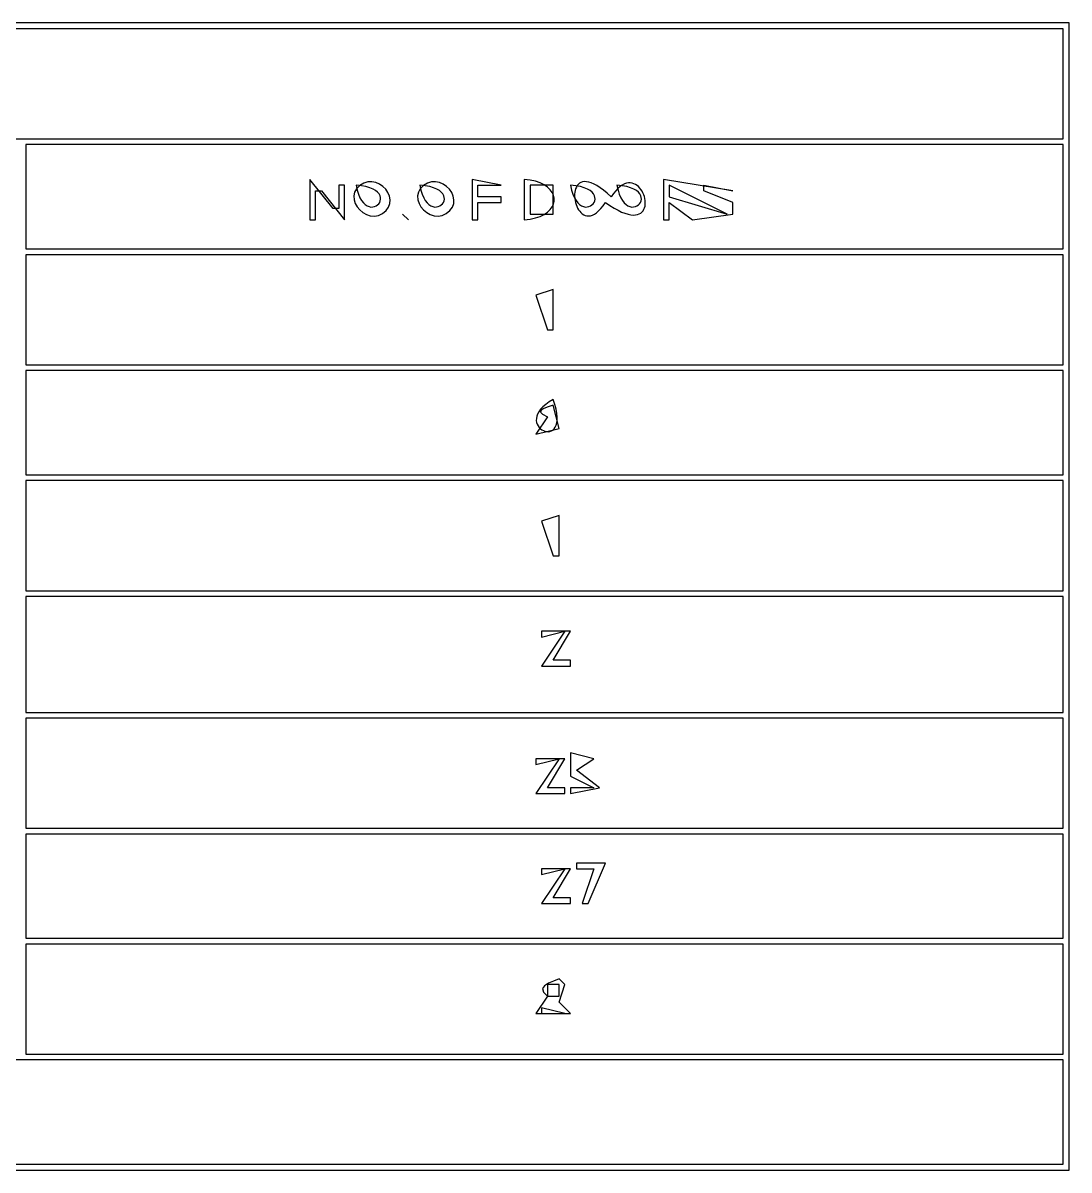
# Model space of a CAD drawing. Extents: x 0 to 2384, y 0 to 1684.
# Drawn here: x 1768.5 to 1949, y 1315 to 1513 of the extents above; entities that cross this region are included whole.
import ezdxf

# ---------------------------------------------------------------- set-up
doc = ezdxf.new("R2010")
doc.units = 0
doc.layers.add('C7', color=7, linetype='CONTINUOUS')

msp = doc.modelspace()

# ---------------------------------------------------------------- linework, layer by layer
at = {"layer": 'C7'}
for points in [[(1280, 1513), (1280, 1315), (1949, 1315), (1949, 1513), (1280, 1513)], [(1281, 1512), (1281, 1493), (1948, 1493), (1948, 1512), (1281, 1512)], [(1769, 1492), (1769, 1474), (1948, 1474), (1948, 1492), (1769, 1492)], [(1818, 1486), (1818, 1479), (1819, 1479), (1819, 1484), (1820, 1484), (1824, 1479), (1824, 1485), (1823, 1485), (1823, 1481), (1822, 1481), (1818, 1486)], [(1826, 1485), (1826.174, 1484.1591), (1826.3912, 1483.4395), (1826.6447, 1482.8345), (1826.9277, 1482.3372), (1827.2335, 1481.9409), (1827.5552, 1481.6388), (1827.8861, 1481.4239), (1828.2195, 1481.2896), (1828.5485, 1481.2291), (1828.8664, 1481.2355), (1829.1663, 1481.3021), (1829.4416, 1481.422), (1829.6854, 1481.5885), (1829.891, 1481.7947), (1830.0515, 1482.0339), (1830.1603, 1482.2992), (1830.2104, 1482.5839), (1830.1953, 1482.8812), (1830.108, 1483.1842), (1829.9418, 1483.4862), (1829.6899, 1483.7803), (1829.3456, 1484.0599), (1828.9021, 1484.3179), (1828.3525, 1484.5478), (1827.6901, 1484.7426), (1826.9082, 1484.8956), (1826, 1485)], [(1830.5269, 1480.0855), (1831.1757, 1480.6076), (1831.6017, 1481.1934), (1831.8249, 1481.8203), (1831.8653, 1482.4656), (1831.743, 1483.1067), (1831.4779, 1483.721), (1831.09, 1484.2858), (1830.5994, 1484.7786), (1830.026, 1485.1766), (1829.39, 1485.4572), (1828.7112, 1485.5979), (1828.0097, 1485.5759), (1827.3056, 1485.3687), (1826.6188, 1484.9537)], [(1837, 1485), (1837.174, 1484.1591), (1837.3912, 1483.4395), (1837.6447, 1482.8345), (1837.9277, 1482.3372), (1838.2335, 1481.9409), (1838.5552, 1481.6388), (1838.8861, 1481.4239), (1839.2195, 1481.2896), (1839.5485, 1481.2291), (1839.8664, 1481.2355), (1840.1663, 1481.3021), (1840.4416, 1481.422), (1840.6854, 1481.5885), (1840.891, 1481.7947), (1841.0515, 1482.0339), (1841.1603, 1482.2992), (1841.2104, 1482.5839), (1841.1953, 1482.8812), (1841.108, 1483.1842), (1840.9418, 1483.4862), (1840.6899, 1483.7803), (1840.3456, 1484.0599), (1839.9021, 1484.3179), (1839.3525, 1484.5478), (1838.6901, 1484.7426), (1837.9082, 1484.8956), (1837, 1485)], [(1841.5269, 1480.0855), (1842.1756, 1480.6076), (1842.6016, 1481.1934), (1842.8248, 1481.8203), (1842.8652, 1482.4656), (1842.7429, 1483.1067), (1842.4778, 1483.721), (1842.0899, 1484.2858), (1841.5993, 1484.7786), (1841.026, 1485.1766), (1840.3899, 1485.4572), (1839.7112, 1485.5979), (1839.0097, 1485.5759), (1838.3056, 1485.3687), (1837.6188, 1484.9537)], [(1846, 1486), (1846, 1479), (1847, 1479), (1847, 1482), (1851, 1482), (1851, 1483), (1847, 1483), (1847, 1485), (1851, 1485), (1846, 1486)], [(1855, 1486), (1855, 1479), (1856.0304, 1479.1279), (1856.9463, 1479.336), (1857.7478, 1479.6149), (1858.4347, 1479.955), (1859.0072, 1480.347), (1859.4651, 1480.7814), (1859.8086, 1481.2489), (1860.0376, 1481.7399), (1860.1521, 1482.245), (1860.1521, 1482.7549), (1860.0376, 1483.26), (1859.8086, 1483.751), (1859.4651, 1484.2185), (1859.0072, 1484.6529), (1858.4347, 1485.0449), (1857.7478, 1485.385), (1856.9463, 1485.6639), (1856.0304, 1485.872), (1855, 1486)], [(1856, 1485), (1856, 1480), (1860, 1480), (1860, 1485), (1856, 1485)], [(1863, 1485), (1863.174, 1484.1591), (1863.3912, 1483.4395), (1863.6447, 1482.8345), (1863.9277, 1482.3372), (1864.2335, 1481.9409), (1864.5552, 1481.6388), (1864.8861, 1481.4239), (1865.2195, 1481.2896), (1865.5485, 1481.2291), (1865.8664, 1481.2355), (1866.1663, 1481.3021), (1866.4416, 1481.422), (1866.6854, 1481.5885), (1866.891, 1481.7947), (1867.0515, 1482.0339), (1867.1603, 1482.2992), (1867.2104, 1482.5839), (1867.1953, 1482.8812), (1867.108, 1483.1842), (1866.9418, 1483.4862), (1866.6899, 1483.7803), (1866.3456, 1484.0599), (1865.9021, 1484.3179), (1865.3525, 1484.5478), (1864.6901, 1484.7426), (1863.9082, 1484.8956), (1863, 1485)], [(1869, 1482), (1869.779, 1481.4706), (1870.5048, 1481.024), (1871.1785, 1480.6557), (1871.8013, 1480.3618), (1872.3745, 1480.138), (1872.8994, 1479.9801), (1873.3771, 1479.884), (1873.8089, 1479.8455), (1874.196, 1479.8604), (1874.5398, 1479.9246), (1874.8413, 1480.0338), (1875.1018, 1480.1839), (1875.3226, 1480.3707), (1875.5049, 1480.5901), (1875.65, 1480.8378), (1875.7591, 1481.1098), (1875.8333, 1481.4018), (1875.8741, 1481.7096), (1875.8825, 1482.0291), (1875.8598, 1482.3561), (1875.8073, 1482.6864), (1875.7262, 1483.0159), (1875.6177, 1483.3404), (1875.4831, 1483.6557), (1875.3236, 1483.9576), (1875.1404, 1484.2419), (1874.9348, 1484.5046), (1874.708, 1484.7413), (1874.4613, 1484.948), (1874.1958, 1485.1205), (1873.9129, 1485.2545), (1873.6137, 1485.346), (1873.2995, 1485.3907), (1872.9715, 1485.3844), (1872.631, 1485.3231), (1872.2791, 1485.2024), (1871.9172, 1485.0184), (1871.5465, 1484.7666), (1871.1682, 1484.4431), (1870.7835, 1484.0436), (1870.3937, 1483.5639), (1870, 1483), (1869.3228, 1483.6104), (1868.6888, 1484.1301), (1868.097, 1484.5636), (1867.5467, 1484.9154), (1867.037, 1485.1899), (1866.5669, 1485.3916), (1866.1358, 1485.525), (1865.7428, 1485.5946), (1865.3869, 1485.6048), (1865.0674, 1485.5602), (1864.7835, 1485.4653), (1864.5342, 1485.3244), (1864.3187, 1485.1422), (1864.1363, 1484.923), (1863.986, 1484.6714), (1863.867, 1484.3918), (1863.7785, 1484.0888), (1863.7196, 1483.7668), (1863.6894, 1483.4303), (1863.6872, 1483.0838), (1863.7121, 1482.7317), (1863.7633, 1482.3786), (1863.8398, 1482.029), (1863.9409, 1481.6872), (1864.0658, 1481.3578), (1864.2135, 1481.0453), (1864.3832, 1480.7542), (1864.5741, 1480.489), (1864.7854, 1480.254), (1865.0162, 1480.0539), (1865.2656, 1479.8931), (1865.5329, 1479.776), (1865.8171, 1479.7073), (1866.1175, 1479.6912), (1866.4331, 1479.7324), (1866.7632, 1479.8354), (1867.1069, 1480.0045), (1867.4634, 1480.2443), (1867.8318, 1480.5592), (1868.2112, 1480.9539), (1868.6009, 1481.4326), (1869, 1482)], [(1871, 1485), (1871.174, 1484.1591), (1871.3912, 1483.4395), (1871.6447, 1482.8345), (1871.9277, 1482.3372), (1872.2335, 1481.9409), (1872.5552, 1481.6388), (1872.8862, 1481.4239), (1873.2195, 1481.2896), (1873.5485, 1481.2291), (1873.8664, 1481.2355), (1874.1664, 1481.3021), (1874.4416, 1481.422), (1874.6855, 1481.5885), (1874.891, 1481.7947), (1875.0516, 1482.0339), (1875.1603, 1482.2992), (1875.2105, 1482.5839), (1875.1954, 1482.8812), (1875.1081, 1483.1842), (1874.9419, 1483.4862), (1874.69, 1483.7803), (1874.3457, 1484.0599), (1873.9021, 1484.3179), (1873.3525, 1484.5478), (1872.6902, 1484.7426), (1871.9082, 1484.8956), (1871, 1485)], [(1879, 1486), (1879, 1479), (1880, 1479), (1880, 1482), (1884, 1479), (1891, 1480), (1891, 1482), (1886, 1484), (1886, 1485), (1891, 1484), (1879, 1486)], [(1880, 1485), (1880, 1483), (1890, 1480), (1884, 1483), (1880, 1485)], [(1826.6188, 1484.9537), (1826.0666, 1484.3946), (1825.7336, 1483.7814), (1825.5986, 1483.1373), (1825.6408, 1482.4854), (1825.8391, 1481.8488), (1826.1725, 1481.2507), (1826.62, 1480.7142), (1827.1607, 1480.2625), (1827.7736, 1479.9187), (1828.4376, 1479.7059), (1829.1318, 1479.6474), (1829.8353, 1479.7662), (1830.527, 1480.0856)], [(1837.6188, 1484.9537), (1837.0666, 1484.3946), (1836.7336, 1483.7814), (1836.5986, 1483.1373), (1836.6408, 1482.4854), (1836.8391, 1481.8488), (1837.1725, 1481.2506), (1837.62, 1480.7142), (1838.1607, 1480.2624), (1838.7736, 1479.9186), (1839.4376, 1479.7059), (1840.1318, 1479.6474), (1840.8353, 1479.7662), (1841.527, 1480.0856)], [(1834, 1480), (1835, 1479), (1834, 1480)], [(1769, 1473), (1769, 1454), (1948, 1454), (1948, 1473), (1769, 1473)], [(1857, 1466), (1859, 1460), (1860, 1460), (1860, 1467), (1857, 1466)], [(1769, 1453), (1769, 1435), (1948, 1435), (1948, 1453), (1769, 1453)], [(1860, 1448), (1859.2988, 1447.5788), (1858.7068, 1447.1552), (1858.2174, 1446.732), (1857.8244, 1446.3124), (1857.5213, 1445.8991), (1857.3017, 1445.4952), (1857.1594, 1445.1037), (1857.0877, 1444.7275), (1857.0805, 1444.3695), (1857.1313, 1444.0328), (1857.2337, 1443.7203), (1857.3814, 1443.435), (1857.5679, 1443.1798), (1857.7869, 1442.9578), (1858.0319, 1442.7717), (1858.2966, 1442.6247), (1858.5747, 1442.5197), (1858.8596, 1442.4597), (1859.1451, 1442.4476), (1859.4248, 1442.4864), (1859.6922, 1442.579), (1859.941, 1442.7284), (1860.1648, 1442.9376), (1860.3572, 1443.2096), (1860.5118, 1443.5473), (1860.6222, 1443.9536), (1860.6821, 1444.4316), (1860.6851, 1444.9842), (1860.6248, 1445.6144), (1860.4947, 1446.3251), (1860.2886, 1447.1193), (1860, 1448)], [(1859, 1445), (1857, 1442), (1861, 1443), (1860, 1447), (1859.1006, 1446.7213), (1858.3731, 1446.4497), (1857.9085, 1446.1635), (1857.7974, 1445.8409), (1858.131, 1445.4603), (1859, 1445)], [(1769, 1434), (1769, 1415), (1948, 1415), (1948, 1434), (1769, 1434)], [(1858, 1427), (1860, 1421), (1861, 1421), (1861, 1428), (1858, 1427)], [(1769, 1414), (1769, 1394), (1948, 1394), (1948, 1414), (1769, 1414)], [(1858, 1408), (1858, 1407), (1862, 1408), (1858, 1402), (1863, 1402), (1863, 1403), (1860, 1403), (1863, 1408), (1858, 1408)], [(1769, 1393), (1769, 1374), (1948, 1374), (1948, 1393), (1769, 1393)], [(1857, 1386), (1857, 1385), (1861, 1386), (1857, 1380), (1862, 1380), (1862, 1381), (1859, 1381), (1862, 1386), (1857, 1386)], [(1863, 1387), (1863, 1383), (1867, 1381), (1863, 1381), (1863, 1380), (1868, 1381), (1864, 1384), (1867, 1386), (1863, 1387)], [(1769, 1373), (1769, 1355), (1948, 1355), (1948, 1373), (1769, 1373)], [(1858, 1367), (1858, 1366), (1862, 1367), (1858, 1361), (1863, 1361), (1863, 1362), (1860, 1362), (1863, 1367), (1858, 1367)], [(1864, 1368), (1864, 1367), (1867, 1367), (1865, 1361), (1866, 1361), (1869, 1368), (1864, 1368)], [(1769, 1354), (1769, 1335), (1948, 1335), (1948, 1354), (1769, 1354)], [(1859, 1345), (1857, 1342), (1863, 1342), (1861, 1344), (1862, 1347), (1861, 1348), (1860.0346, 1347.6309), (1859.1581, 1347.2429), (1858.4935, 1346.8107), (1858.1636, 1346.3095), (1858.2915, 1345.7142), (1859, 1345)], [(1859, 1347), (1859, 1345), (1861, 1345), (1861, 1347), (1859, 1347)], [(1858, 1343), (1858, 1342), (1862, 1342), (1858, 1343)], [(1281, 1334), (1281, 1316), (1948, 1316), (1948, 1334), (1281, 1334)]]:
    msp.add_lwpolyline(points, dxfattribs=at)

doc.saveas('drawing.dxf')
